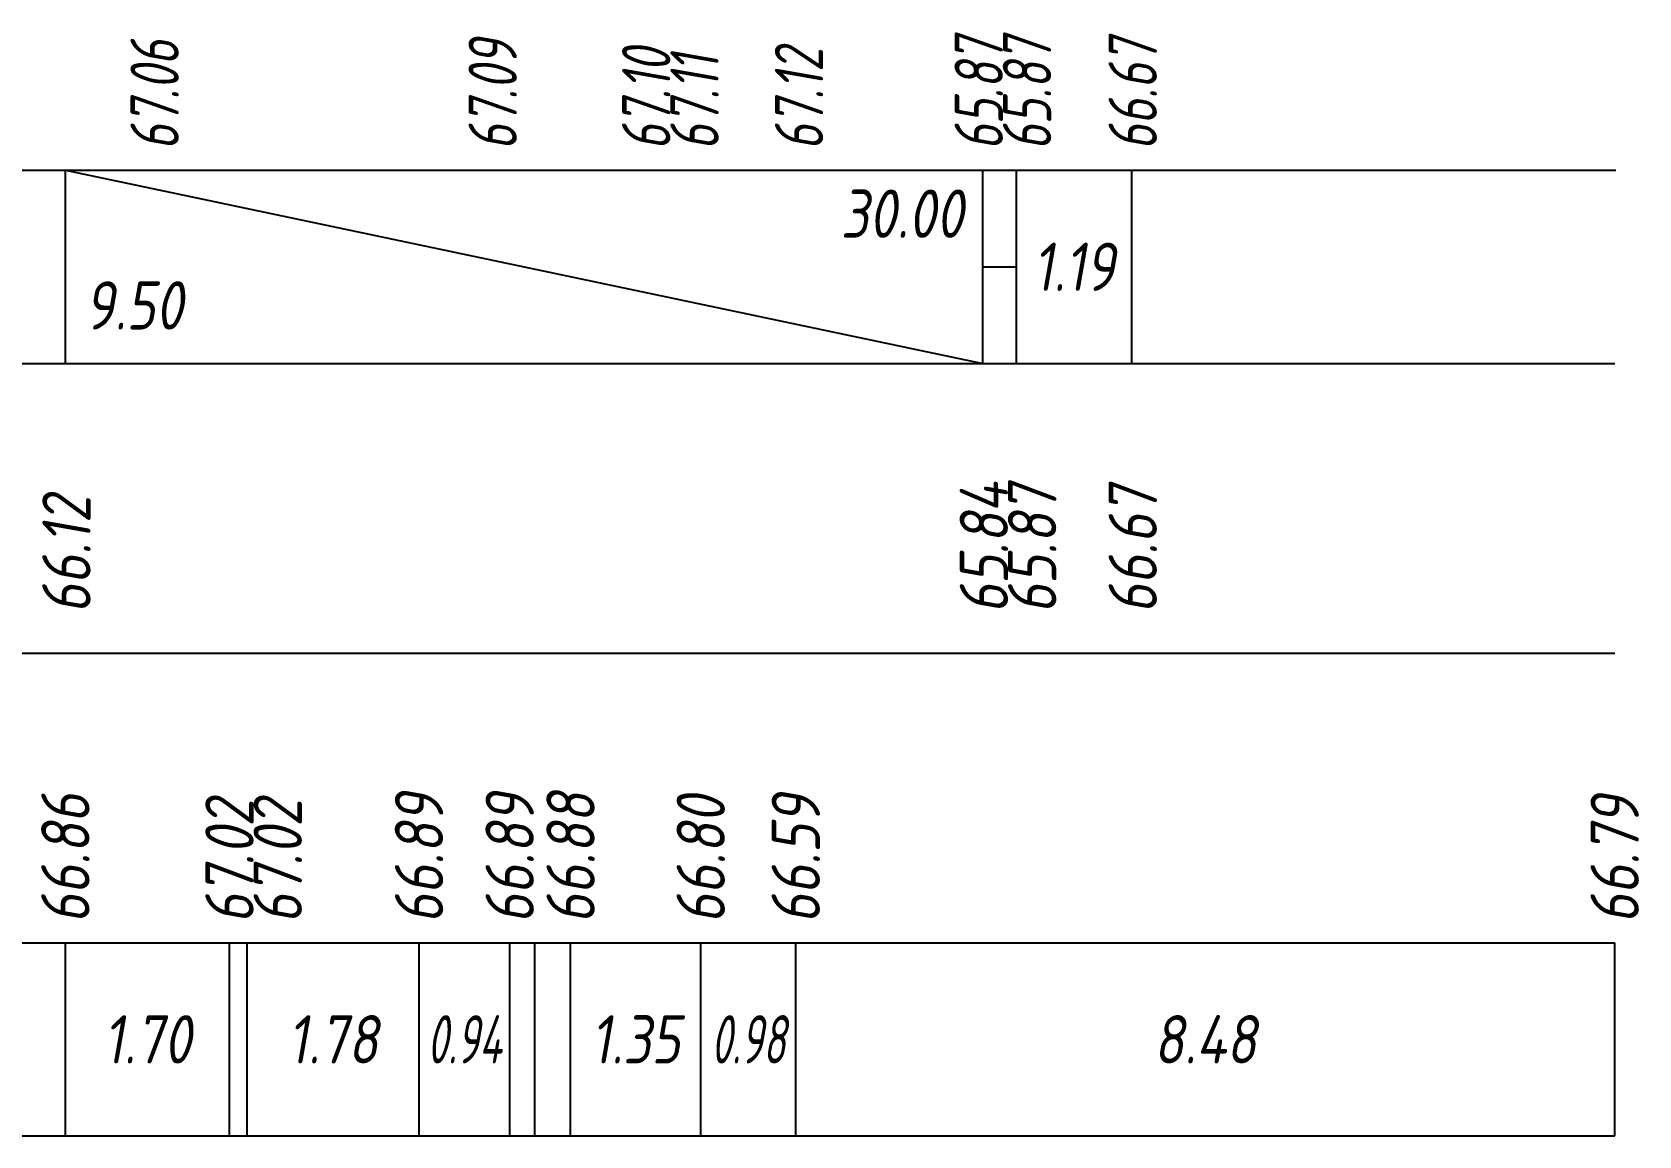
# Model space of a CAD drawing. Extents: x -717 to 1451, y -133302 to 233.
# Drawn here: x -210.3 to -127.2, y -124347.4 to -124290.2 of the extents above; entities that cross this region are included whole.
import ezdxf
from ezdxf.enums import TextEntityAlignment as Align

# ---------------------------------------------------------------- set-up
doc = ezdxf.new("R2010")
doc.units = 0
for name, color, linetype in [('Код_510', 7, 'Continuous'), ('Код_514', 1, 'Continuous'), ('Код_516', 1, 'Continuous'), ('Таблица', 7, 'Continuous')]:
    doc.layers.add(name, color=color, linetype=linetype)
doc.styles.add('М', font='romand.shx', dxfattribs={"width": 0.8, "oblique": 10, "height": 2.5})

msp = doc.modelspace()

# ---------------------------------------------------------------- linework, layer by layer
at = {"layer": 'Код_510'}
for p, q in [((-208.609, -124347.357), (-208.609, -124337.357)), ((-200.116, -124347.357), (-200.116, -124337.357)), ((-199.204, -124347.357), (-199.204, -124337.357)), ((-190.303, -124347.357), (-190.303, -124337.357)), ((-185.61, -124347.357), (-185.61, -124337.357)), ((-184.313, -124347.357), (-184.313, -124337.357)), ((-182.457, -124347.357), (-182.457, -124337.357)), ((-175.719, -124347.357), (-175.719, -124337.357)), ((-170.801, -124347.357), (-170.801, -124337.357)), ((-128.412, -124347.357), (-128.412, -124337.357))]:
    msp.add_line(p, q, dxfattribs=at)
at = {"layer": 'Код_516'}
for p, q in [((-208.609, -124307.357), (-208.609, -124297.357)), ((-208.609, -124297.357), (-161.119, -124307.357)), ((-161.119, -124307.357), (-161.119, -124297.357)), ((-161.119, -124307.357), (-161.119, -124297.357)), ((-159.384, -124307.357), (-159.384, -124297.357)), ((-153.412, -124307.357), (-153.412, -124297.357)), ((-161.119, -124302.357), (-159.384, -124302.357))]:
    msp.add_line(p, q, dxfattribs=at)
at = {"layer": 'Таблица'}
for p, q in [((-337.524, -124297.357), (-128.358, -124297.357)), ((-337.578, -124307.357), (-128.412, -124307.357)), ((-337.578, -124322.357), (-128.412, -124322.357)), ((-337.578, -124337.357), (-128.412, -124337.357)), ((-337.578, -124347.357), (-128.412, -124347.357))]:
    msp.add_line(p, q, dxfattribs=at)

# ---------------------------------------------------------------- texts
at = {"layer": 'Код_510', "style": 'М', "oblique": 10, "width": 0.8}
for s, p in [('66.88', (-182.457, -124336.357)), ('66.86', (-208.609, -124336.357)), ('67.02', (-200.116, -124336.357)), ('67.02', (-197.616, -124336.357)), ('66.89', (-190.303, -124336.357)), ('66.89', (-185.61, -124336.357)), ('66.80', (-175.719, -124336.357)), ('66.59', (-170.801, -124336.357)), ('66.79', (-128.412, -124336.357))]:
    msp.add_text(s, height=2.5, rotation=90, dxfattribs=at).set_placement(p, align=Align.MIDDLE_LEFT)
at = {"layer": 'Код_510', "style": 'М', "oblique": 10}
for s, width, p in [('1.70', 0.8, (-204.362, -124342.357)), ('1.78', 0.8, (-194.754, -124342.357)), ('0.94', 0.6, (-187.957, -124342.357)), ('1.35', 0.8, (-179.088, -124342.357)), ('0.98', 0.6, (-173.26, -124342.357)), ('8.48', 0.8, (-149.607, -124342.357))]:
    msp.add_text(s, height=2.5, dxfattribs=dict(at, width=width)).set_placement(p, align=Align.MIDDLE_CENTER)
at = {"layer": 'Код_514', "style": 'М', "oblique": 10, "width": 0.7}
for s, p in [('65.87', (-161.33, -124296.317)), ('65.87', (-158.83, -124296.317)), ('66.67', (-153.358, -124296.317)), ('67.06', (-203.991, -124296.317)), ('67.09', (-186.491, -124296.317)), ('67.10', (-178.543, -124296.317)), ('67.12', (-170.635, -124296.317)), ('67.11', (-176.043, -124296.317))]:
    msp.add_text(s, height=2.5, rotation=90, dxfattribs=at).set_placement(p, align=Align.MIDDLE_LEFT)
at = {"layer": 'Код_516', "style": 'М', "oblique": 10, "width": 0.8}
msp.add_text('30.00', height=2.5, dxfattribs=at).set_placement((-162.119, -124298.357), align=Align.TOP_RIGHT)
msp.add_text('1.19', height=2.5, dxfattribs=at).set_placement((-156.398, -124302.357), align=Align.MIDDLE_CENTER)
msp.add_text('9.50', height=2.5, dxfattribs=at).set_placement((-207.609, -124306.357), align=Align.BOTTOM_LEFT)
for s, p in [('65.84', (-161.065, -124320.306)), ('65.87', (-158.565, -124320.306)), ('66.67', (-153.358, -124320.306)), ('66.12', (-208.554, -124320.306))]:
    msp.add_text(s, height=2.5, rotation=90, dxfattribs=at).set_placement(p, align=Align.MIDDLE_LEFT)

doc.saveas('drawing.dxf')
